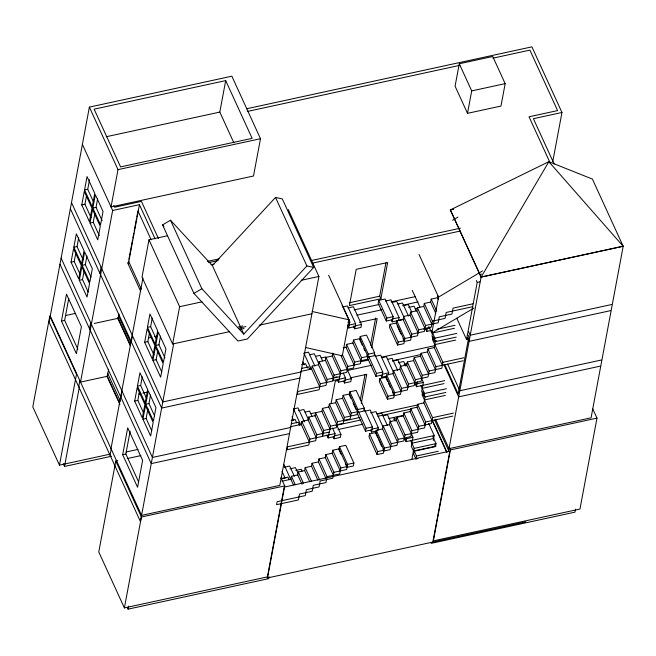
<?xml version="1.0" encoding="UTF-8"?>
<svg xmlns="http://www.w3.org/2000/svg" width="656" height="656" viewBox="0 0 656 656"><rect width="100%" height="100%" fill="white"/><g stroke="black" fill="none" stroke-linecap="round" stroke-linejoin="round"><path stroke-width="0.98" d="M89.372 107.117L118.006 169.642L111.028 206.952L253.503 176.021L260.489 138.711L231.855 76.186L89.372 107.117L49.126 322.17L140.417 521.52L173.684 343.777M71.045 262.187L73.57 248.673L81.27 265.483L78.745 278.997L71.045 262.187L74.226 261.498L75.85 252.806M73.841 247.238L76.35 233.839L84.05 250.649L81.541 264.048L73.841 247.238L77.023 246.549L78.638 237.931M81.754 204.943L84.288 191.421L91.988 208.231L89.454 221.753L81.754 204.943L84.936 204.246L86.567 195.562M84.55 189.994L87.059 176.587L94.759 193.405L92.25 206.804L84.55 189.994L87.732 189.297L89.528 179.728M61.467 321.079L66.502 294.159L81.418 326.729L76.383 353.65L61.467 321.079L64.649 320.382L68.757 298.455M79.327 280.276L81.852 266.762L89.552 283.572L87.027 297.086L79.327 280.276L82.508 279.587L84.132 270.895M82.123 265.327L84.632 251.929L92.332 268.739L89.823 282.137L82.123 265.327L85.305 264.639L86.92 256.02M90.036 223.032L92.57 209.51L100.27 226.32L97.736 239.842L90.036 223.032L93.226 222.335L94.849 213.651M92.84 208.075L95.35 194.676L103.041 211.486L100.54 224.893L92.84 208.075L96.022 207.386L97.629 198.776M59.466 465.137L76.481 374.223L49.815 315.987L32.8 406.9L59.466 465.137L109.536 454.272M78.695 386.745L79.843 380.611M89.536 328.82L90.684 322.686M99.925 273.314L101.073 267.181M111.586 456.232L64.509 466.449L79.384 386.95M82.394 144.427L112.643 210.486L80.524 382.095L107.33 376.273L108.642 369.254M128.92 259.169L132.496 240.08M132.873 238.071L133.808 233.044M134.185 231.035L136.44 218.981M136.817 216.972L137.76 211.945M118.031 319.07L118.974 314.052M128.363 263.876L139.441 204.664L112.643 210.486M167.493 235.775L148.994 239.784L142.008 277.094L172.643 343.998L229.485 331.665M110.995 448.63L142.926 278.029M110.052 455.215L111.2 449.073M120.893 397.29L122.041 391.156M131.282 341.784L132.43 335.642M117.785 460.619L115.784 461.053L98.769 551.975L124.386 607.923L267.722 576.813L284.737 485.891L280.957 477.642M122.672 454.723L127.707 427.802L142.623 460.373L137.588 487.293L122.672 454.723L125.854 454.034L130.142 431.099M144.656 342.293L147.19 328.779L154.89 345.589L152.356 359.103L144.656 342.293L147.838 341.604L149.47 332.912M147.452 327.344L149.962 313.945L157.661 330.755L155.152 344.154L147.452 327.344L150.634 326.655L152.249 318.037M134.66 401.103L137.186 387.581L144.886 404.391L142.352 417.913L134.66 401.103L137.842 400.406L139.466 391.722M137.457 386.154L139.966 372.747L147.666 389.566L145.156 402.964L137.457 386.154L140.638 385.457L142.245 376.847M152.938 360.382L155.472 346.868L163.172 363.678L160.638 377.192L152.938 360.382L156.12 359.693L157.752 351.001M155.743 345.433L158.244 332.034L165.943 348.844L163.442 362.243L155.743 345.433L158.924 344.744L160.531 336.126M142.942 419.192L145.468 405.67L153.168 422.48L150.642 436.002L142.942 419.192L146.124 418.495L147.928 408.844M145.739 404.235L148.248 390.837L155.948 407.647L153.438 421.054L145.739 404.235L148.92 403.547L150.536 394.937M172.643 343.998L179.629 306.688L148.994 239.784M124.386 607.923L141.401 517.002L115.784 461.053M233.88 142.828L219.809 112.094L225.697 80.606L94.128 109.167L120.565 166.911L252.142 138.35L225.697 80.606M269.067 576.624L268.689 578.625L128.084 609.145L128.65 606.136M288.271 209.559L318.906 276.463L279.809 485.383L141.565 515.386L50.274 316.036M293.421 484.866L290.862 479.274L291.42 476.305L297.742 474.936L298.3 471.967L304.63 470.59L305.179 467.621L311.51 466.252L312.067 463.284L318.39 461.906L318.947 458.938L325.278 457.568L325.835 454.6L332.157 453.222L332.715 450.254L339.045 448.884L347.147 466.58L340.825 467.958L339.71 473.894L327.057 476.641L325.942 482.578L313.289 485.325L312.182 491.262L299.521 494.009L298.414 499.946L276.586 504.677L277.135 501.709L305.294 495.6L306.409 489.663L319.062 486.916L320.169 480.979L332.83 478.232L333.937 472.295L325.835 454.6M309.361 442.078L301.26 424.383L301.817 421.414L308.14 420.037L308.697 417.068L315.028 415.699L315.577 412.731L321.907 411.353L322.465 408.385L328.787 407.015L329.345 404.047L335.675 402.677L336.225 399.709L342.555 398.331L343.113 395.363L349.443 393.994L357.545 411.689L351.214 413.067L350.107 419.004L337.455 421.751L336.339 427.687L323.687 430.426L322.572 436.363L309.919 439.11L308.812 445.047L286.975 449.786L287.533 446.818L315.692 440.709L316.799 434.772L308.697 417.068M319.718 386.753L311.608 369.057L312.166 366.089L318.496 364.711L319.054 361.743L325.376 360.374L325.934 357.405L332.264 356.028L332.813 353.059L340.923 370.763L339.808 376.7L327.155 379.447L326.048 385.384L297.89 391.493L297.332 394.461L319.16 389.721L320.276 383.785L312.166 366.089M322.916 433.37L322.358 436.338L335.019 433.591L332.461 428.007M332.977 379.594L333.355 377.618M325.934 357.405L334.043 375.109L332.928 381.038L320.276 383.785M331.132 403.284L335.282 381.128L338.234 380.488M328.656 275.29L349.049 319.825L342.317 355.823L305.794 347.565M334.462 436.56L328.131 437.937L329.246 432.001M344.892 380.808L338.57 382.186L339.677 376.249M355.035 326.614L348.713 327.992L349.82 322.055L342.145 305.286M322.465 408.385L330.567 426.088L329.46 432.025L316.799 434.772M354.133 365.048L346.024 347.352L346.581 344.384L352.912 343.006L353.469 340.038L359.791 338.668L367.901 356.364L361.571 357.741L360.464 363.678L347.803 366.425L346.696 372.362L334.043 375.109M336.667 425.104L340.931 434.42L340.374 437.388L334.052 438.757L335.019 433.591M347.098 369.344L351.362 378.668L350.812 381.636L344.482 383.006L345.45 377.84L343.318 373.182M347.975 307.951L353.404 306.77L361.505 324.474L360.948 327.442L354.625 328.812L355.593 323.646L347.483 305.95L342.965 306.926M336.225 399.709L344.334 417.405L343.227 423.341L330.567 426.088M346.581 344.384L354.691 362.079L353.576 368.016L340.923 370.763M345.294 463.628L346.999 467.359L353.33 465.981L353.887 463.013L345.778 445.317L339.455 446.687L338.898 449.655L341.03 454.313M357.397 412.46L363.727 411.091L364.285 408.122L356.175 390.418L349.845 391.796L349.295 394.764L351.001 398.487M366.901 355.273L367.754 357.135L374.084 355.765L374.633 352.797L366.532 335.093L360.201 336.471L359.644 339.439L362.202 345.023M339.455 446.687L347.557 464.391L346.589 469.548L333.937 472.295M349.845 391.796L357.955 409.492L356.987 414.658L344.334 417.405M360.201 336.471L368.311 354.166L367.344 359.332L354.691 362.079M368.188 356.675L367.819 358.66L375.921 376.355L382.251 374.986M403.94 319.308L392.19 321.858L393.157 316.692L385.056 298.988L378.725 300.366L378.168 303.334L386.277 321.03L392.6 319.661M360.275 399.922L364.99 374.748M370.517 345.187L375.609 317.996M380.874 298.759L387.655 262.507L356.208 269.329L349.418 305.589L380.874 298.759L379.693 296.184L385.908 262.941M361.267 403.514L366.737 374.305L351.009 377.717M371.698 347.77L377.167 318.562L359.472 322.399M371.854 429.877L365.523 431.246L366.081 428.278L358.406 411.509M375.921 376.355L376.478 373.387L368.795 356.618M386.277 321.03L386.835 318.062L378.725 300.366M377.093 454.567L377.643 451.599L383.973 450.221L375.863 432.525L369.541 433.895L368.984 436.863L377.093 454.567L383.416 453.189L384.383 448.032L376.273 430.328L382.604 428.95L383.161 425.99L389.484 424.612L390.041 421.644L396.372 420.275L396.921 417.306L403.251 415.929L403.809 412.96L410.131 411.591L410.689 408.622L417.019 407.245L417.577 404.276L423.899 402.907L425.014 396.97L422.661 391.837L422.103 394.805L432.566 417.634L431.451 423.571L418.799 426.318L417.683 432.255L405.031 435.002L403.924 440.939L391.263 443.686L390.156 449.622L383.826 451L382.973 449.13M387.442 399.242L387.999 396.273L394.33 394.896L386.22 377.2L379.89 378.569L379.34 381.538L387.442 399.242L393.772 397.864L394.732 392.706L386.63 375.002L392.96 373.625L393.51 370.665L399.84 369.287L400.398 366.319L406.72 364.949L407.278 361.981L413.608 360.603L414.157 357.635L420.488 356.265L421.045 353.297L427.376 351.919L427.925 348.951L434.256 347.582L435.363 341.645L433.017 336.512L432.46 339.48L442.915 362.309L441.808 368.246L429.147 370.993L428.04 376.929L415.387 379.676L414.272 385.613L401.62 388.36L400.504 394.297L394.182 395.675L392.477 391.944M397.585 345.048L398.143 342.079L404.465 340.71L396.363 323.006L390.033 324.384L389.475 327.352L397.585 345.048L403.916 343.678L404.875 338.512L396.773 320.809L403.096 319.439L403.653 316.471L409.984 315.093L410.533 312.125L416.863 310.755L417.421 307.787L423.751 306.409L424.301 303.449L430.631 302.072L431.189 299.103L437.511 297.734L437.88 295.749M375.962 431.09L371.444 432.074L372.411 426.908L364.301 409.205M386.359 376.2L381.833 377.184L382.809 372.018L374.699 354.314M376.273 430.328L375.724 433.296L377.856 437.954M386.63 375.002L386.072 377.971L387.778 381.694M396.216 323.777L396.773 320.809M377.766 430.697L378.323 427.728L370.214 410.033L364.793 411.205M388.352 374.814L388.721 372.838L380.611 355.142L375.191 356.315M398.52 320.481L399.069 317.512L390.968 299.817L385.539 300.989M459.274 63.763L455.084 86.19L467.507 113.332L500.979 106.067L505.169 83.64L492.746 56.498L459.274 63.763L471.705 90.905L467.507 113.332M403.653 316.471L411.763 334.166L410.648 340.103L404.326 341.481L403.038 338.685M390.041 421.644L398.151 439.348L397.036 445.285L384.383 448.032M400.398 366.319L408.499 384.022L407.392 389.959L394.732 392.706M410.533 312.125L418.643 329.829L417.536 335.765L404.875 338.512M417.421 307.787L425.523 325.491L424.416 331.419L411.763 334.166M428.68 423.415L434.231 435.527L406.072 441.644L406.63 438.675M444.629 380.636L416.47 386.745L417.396 381.8M431.345 330.444L426.826 331.428L427.376 328.459M403.809 412.96L411.911 430.664L410.804 436.601L398.151 439.348M414.157 357.635L422.267 375.339L421.16 381.275L408.499 384.022M424.301 303.449L432.411 321.145L431.295 327.082L418.643 329.829M473.944 308.025L431.812 333.076L438.552 297.078L419.004 254.405M411.246 433.575L412.952 437.298L411.287 446.203L413.641 451.336L435.469 446.597L436.027 443.628L432.821 436.634M421.644 378.684L423.35 382.407L421.685 391.312L424.038 396.445L424.588 393.477L420.963 385.548M411.911 459.069L413.592 450.073M413.641 451.336L414.19 448.368L410.566 440.438M436.371 340.685L434.387 341.12L434.944 338.152L431.738 331.157M435.945 446.137L414.116 450.877L413.559 453.845L415.912 458.97L417.897 458.544M415.912 458.97L416.462 456.002L414.116 450.877M417.577 404.276L425.678 421.98L424.571 427.917L411.911 430.664M427.925 348.951L436.035 366.655L434.92 372.592L422.267 375.339M433.304 440.479L434.231 435.527M469.155 338.931L466.531 339.496L477.215 282.392L476.371 280.547M448.507 451.287L481.11 277.045L450.344 209.863L453.329 209.215M445.293 474.903L445.662 472.927M432.829 542.061L449.844 451.148L284.204 487.096L267.189 578.018L525.891 521.864M449.54 448.105L450.377 449.942L433.362 540.856L579.97 509.04L596.985 418.118L592.786 408.95M552.754 161.655L561.962 112.479L531.909 46.855L246.582 108.789M575.566 509.138L575 512.139L431.181 543.357M481.102 277.119L548.842 161.688L592.417 179.088L623.184 246.279L481.102 277.119L450.328 209.928L548.842 161.688L623.184 246.279M212.388 265.59L275.512 197.44L282.31 198.899L313.683 267.41L247.394 338.972L237.923 341.03L193.938 293.396L162.565 224.893L170.503 220.236L212.388 265.59L243.761 334.101L306.885 265.951L313.683 267.41M452.591 220.26L457.872 217.12M438.552 297.078L482.513 270.936M193.938 293.396L201.876 288.738L243.761 334.101M106.174 136.751L219.809 112.094M247.812 111.356L459.881 65.329M492.894 58.163L529.909 50.127L557.6 110.593L529.031 116.793L550.351 163.352M471.705 90.905L505.169 83.64M118.006 169.642L260.489 138.711M561.962 112.479L533.394 118.687L554.131 163.967M207.427 261.383L219.014 258.874M450.328 209.928L453.337 209.28M208.583 262.646L218.227 260.555M210.986 264.794L213.979 264.147M310.977 260.612L460.479 228.165M65.641 315.536L75.645 313.363M312.904 263.031L460.069 231.092M94.267 323.457L118.203 318.267M179.629 306.688L202.023 301.826M301.145 280.317L318.906 276.463M148.371 338.004L151.356 337.348M154.349 336.7L157.342 336.052M238.628 326.844L242.622 325.975M349.222 302.793L379.693 296.184M479.93 274.47L481.52 274.118M239.038 328.074L245.787 326.614M240.186 329.337L244.048 328.5M259.21 325.212L311.928 313.765M481.11 277.045L623.2 246.205L591.081 417.815L448.999 448.655L435.527 419.25M477.215 282.392L479.848 281.818M354.076 309.919L379.102 304.482M391.115 301.875L415.141 296.66M392.222 302.391L396.741 301.407L403.563 316.315M397.995 303.982L402.513 303.006L408.483 316.044M356.93 315.183L381.956 309.755M402.981 305.188L417.995 301.932M402.858 305.778L408.286 304.597L411.697 312.051M408.631 307.369L414.059 306.188L416.191 310.854M348.016 322.449L349.82 322.055M415.305 308.771L417.118 308.377M347.459 325.417L355.593 323.646M386.835 318.062L393.157 316.692M355.183 325.843L361.505 324.474M392.747 318.89L399.069 317.512M472.902 303.81L453.058 308.123L451.951 314.06L439.29 316.807L438.183 322.744L425.523 325.491M472.345 306.778L446.178 312.461L445.063 318.398L432.411 321.145M303.966 353.149L308.484 352.165L314.88 366.138M423.76 329.238L430.09 327.869M309.739 354.74L314.257 353.764L318.947 364.006M343.318 347.934L346.024 347.352M138.851 393.953L140.843 393.518M142.844 393.083L146.829 392.214M437.117 329.189L454.977 325.31M315.511 356.339L320.03 355.355L322.588 360.948M454.428 328.279L432.591 333.018L432.042 335.987L434.387 341.12M321.284 357.93L325.802 356.954M301.629 364.572L305.606 363.711L307.557 367.983M434.944 338.152L456.773 333.412M301.76 368.401L308.705 366.893L309.878 369.459M368.311 354.166L374.633 352.797M309.009 368.664L310.821 368.27L303.99 353.363M435.363 341.645L456.207 337.118M300.694 371.427L311.608 369.057M301.038 371.952L162.795 401.956L71.504 202.606M611.646 304.532L470.221 335.224L468.54 331.551M434.813 344.613L455.649 340.087M360.702 361.735L368.713 359.996M381.726 357.167L434.789 345.655M381.866 357.717L386.384 356.733L393.641 372.567M299.89 378.086L161.647 408.089L70.356 208.739M610.498 310.665L469.073 341.366L467.392 337.684M387.639 359.308L392.157 358.332L397.7 370.435M347.541 370.476L371.567 365.261M392.591 360.693L421.628 354.396M392.509 361.103L397.93 359.923L400.914 366.442M398.274 362.694L403.702 361.513L405.834 366.179M335.159 377.225L336.971 376.831M404.047 364.285L407.663 363.506M332.797 380.587L345.45 377.84M345.04 380.037L351.362 378.668M376.478 373.387L382.809 372.018M382.391 374.215L388.721 372.838M442.915 362.309L463.751 357.791M436.035 366.655L463.202 360.759M293.527 408.901L298.054 407.917L304.45 421.898M414.313 384.367L423.35 382.407M298.398 410.697L303.826 409.516L308.517 419.766M305.073 412.091L309.591 411.107L312.158 416.699M126.075 451.984L138.047 449.385M422.243 388.344L444.071 383.604M310.846 413.69L315.364 412.706M291.198 420.324L295.167 419.463L296.733 422.882M424.588 393.477L446.424 388.737M127.797 458.446L140.81 455.617M291.403 423.727L298.357 422.218L299.923 425.637M357.955 409.492L364.285 408.122M298.578 424.416L300.382 424.03L293.56 409.123M425.014 396.97L445.85 392.444M290.346 426.753L301.26 424.383M290.649 427.458L152.405 457.462L61.115 258.111M601.257 360.037L459.84 390.738L447.63 364.08M424.457 399.939L445.293 395.412M370.566 412.804L375.986 411.624L383.243 427.466M343.859 420.955L359.873 417.478M376.897 413.788L417.938 404.875M377.241 414.198L381.759 413.223L387.311 425.334M289.501 433.591L151.257 463.603L59.967 264.253M600.109 366.179L458.683 396.872L443.956 364.703M336.003 425.367L360.948 419.955M377.913 416.273L411.845 408.909M383.014 415.797L387.532 414.813L390.943 422.267M337.971 429.565L362.891 424.153M388.811 418.528L403.768 415.281M393.657 419.184L397.265 418.397M366.081 428.278L372.411 426.908M334.601 435.789L340.931 434.42M371.993 429.106L378.323 427.728M432.566 417.634L453.403 413.116M425.678 421.98L452.845 416.084M403.916 439.266L412.952 437.298M284.253 467.228L289.673 466.047L294.364 476.297M290.026 468.819L295.446 467.646L298.004 473.23M411.845 443.235L433.673 438.495M295.79 470.418L301.219 469.237L302.072 471.098M414.19 448.368L436.027 443.628M281.014 478.618L287.959 477.109L289.132 479.675M282.818 478.454L286.795 477.593M347.557 464.391L353.887 463.013M281.932 481.209L290.862 479.274M416.462 456.002L438.298 451.262M141.401 517.002L284.737 485.891M450.377 449.942L596.985 418.118M312.24 311.51L349.049 319.825M162.565 224.893L163.943 226.386M467.999 334.929L468.843 336.774L458.15 393.879L444.637 364.367M456.814 318.283L466.531 339.496M437.511 297.734L438.364 299.595M431.189 299.103L436.732 311.215M430.631 302.072L435.748 313.248M423.751 306.409L431.853 324.113M412.271 290.395L419.922 307.098M428.844 326.581L431.812 333.076M425.539 328.631L426.826 331.428M434.256 347.582L442.357 365.277M416.863 310.755L424.973 328.459M427.376 351.919L435.477 369.623M409.984 315.093L418.085 332.797M421.045 353.297L429.147 370.993M420.488 356.265L428.598 373.961M403.096 319.439L411.205 337.135M413.608 360.603L421.71 378.307M397.069 325.638L400.906 334.027M391.337 319.989L392.19 321.858M434.616 419.955L448.483 450.237M390.033 324.384L398.143 342.079M407.278 361.981L415.387 379.676M432.312 420.193L447.031 452.328M406.72 364.949L414.83 382.645M431.853 419.865L446.588 452.033M423.899 402.907L432.009 420.603M415.191 383.957L416.47 386.745M434.682 444.883L435.469 446.597M399.84 369.287L407.95 386.991M417.019 407.245L425.121 424.949M393.51 370.665L401.62 388.36M410.689 408.622L418.799 426.318M392.96 373.625L401.062 391.329M410.131 411.591L418.241 429.286M388.631 383.563L390.336 387.286M403.251 415.929L411.361 433.632M380.98 375.314L381.833 377.184M379.89 378.569L387.999 396.273M396.921 417.306L405.031 435.002M363.916 348.754L364.769 350.616M353.346 326.024L354.625 328.812M396.372 420.275L404.473 437.97M404.793 438.848L406.072 441.644M393.731 417.339L395.437 421.07M347.426 325.196L348.713 327.992M353.469 340.038L361.571 357.741M352.912 343.006L361.013 360.71M389.484 424.612L397.593 442.316M383.161 425.99L391.263 443.686M382.604 428.95L390.705 446.654M275.512 197.44L306.885 265.951M342.26 354.314L347.803 366.425M340.849 355.413L347.254 369.394M378.709 439.815L381.694 446.334M370.583 430.213L371.444 432.074M369.541 433.895L377.643 451.599M332.264 356.028L340.366 373.731M343.629 381.144L344.482 383.006M353.133 403.145L356.118 409.664M357.422 413.551L365.523 431.246M337.291 379.389L338.57 382.186M343.113 395.363L351.214 413.067M325.376 360.374L333.486 378.069M342.555 398.331L350.665 416.035M319.054 361.743L327.155 379.447M318.496 364.711L326.598 382.415M335.675 402.677L343.777 420.373M329.345 404.047L337.455 421.751M328.787 407.015L336.897 424.719M302.916 362.022L304.195 364.818M321.907 411.353L330.017 429.057M333.191 436.896L334.052 438.757M326.852 435.141L328.131 437.937M315.577 412.731L323.687 430.426M332.715 450.254L340.825 467.958M315.028 415.699L323.129 433.395M332.157 453.222L340.267 470.926M308.14 420.037L316.249 437.741M325.278 457.568L333.379 475.264M301.817 421.414L309.919 439.11M318.947 458.938L327.057 476.641M318.39 461.906L326.073 478.675M292.051 416.839L293.757 420.57M312.067 463.284L319.743 480.053M311.51 466.252L317.914 480.225M305.179 467.621L311.584 481.594M304.63 470.59L309.747 481.766M298.3 471.967L303.416 483.144M297.742 474.936L302.014 484.251M291.42 476.305L295.257 484.694M283.9 464.456L290.731 479.356M170.503 220.236L201.876 288.738M281.965 471.246L284.958 477.765M158.498 238.645L141.442 201.392L114.644 207.214L113.8 205.369M139.441 204.664L155.103 238.858M137.949 210.937L151.175 239.825M128.543 261.178L141.343 289.132M127.576 262.712L140.646 291.256M87.732 189.297L93.406 201.687M96.022 207.386L102.098 220.662M150.634 326.655L156.308 339.037M158.924 344.744L165 358.012M84.936 204.246L91.02 217.521M93.226 222.335L99.302 235.611M147.838 341.604L153.914 354.871M156.12 359.693L161.794 372.075M118.367 315.561L130.741 342.58M117.957 317.734L130.478 345.064M117.654 318.119L130.306 345.745M77.023 246.549L83.099 259.817M85.305 264.639L90.979 277.029M140.638 385.457L146.714 398.733M148.92 403.547L154.595 415.937M74.226 261.498L79.901 273.888M82.508 279.587L88.183 291.977M137.842 400.406L143.508 412.796M146.124 418.495L151.798 430.885M107.584 373.157L120.384 401.111M107.33 376.273L119.597 403.079M106.854 376.036L119.933 404.58M64.649 320.382L77.859 349.23M125.854 454.034L138.637 481.947M63.247 463.694L64.509 466.449M127.239 607.284L128.084 609.145"/></g></svg>
